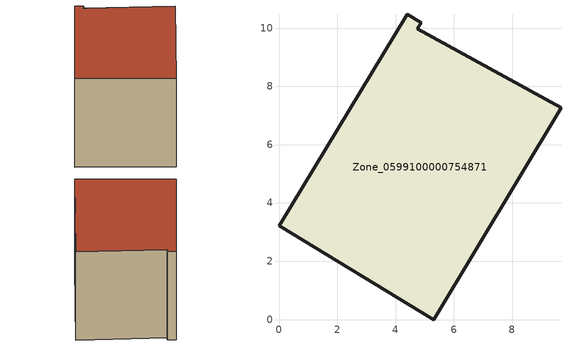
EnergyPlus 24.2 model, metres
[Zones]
Zone_0599100000754871
 floor ground (C_G): 9.68,7.28 5.31,0 0,3.21 4.4,10.47 4.88,10.18 4.74,9.98 z0
 wall outside (C_F): 0,3.21 5.31,0 9.68,7.28 4.74,9.98 4.88,10.18 4.4,10.47 0,3.21 z0:6.32
 roof outside (C_R): 5.31,0 9.68,7.28 4.74,9.98 4.88,10.18 4.4,10.47 0,3.21 z6.32
[BUILDING]
Pand.0599100000754871: North Axis=0; Terrain=City; Loads Convergence Tolerance Value=0.04; Temperature Convergence Tolerance Value=0.4; Solar Distribution=FullExterior; Maximum Number of Warmup Days=25; Minimum Number of Warmup Days=1
[Site:Location]
Rotterdam.The.Hague.AP_ZH_NLD Design_Conditions: Latitude=51.96; Longitude=4.45; Time Zone=1; Elevation=-4.5
[SITE:GROUNDTEMPERATURE:BUILDINGSURFACE]
18, 18, 18, 18, 18, 18, 18, 18, 18, 18, 18, 18
[MATERIAL] Thermal Absorptance=0.9; Solar Absorptance=0.7; Visible Absorptance=0.7
Name | Roughness | Thickness | Conductivity | Density | Specific Heat
G.TC.1946-1964 | MediumSmooth | 0.15 | 1 | 540 | 1210
F.TC.1946-1964 | Rough | 0.3 | 0.857143 | 1920 | 840
R.TC.1946-1964 | MediumRough | 0.2 | 0.235294 | 1500 | 1000
[CONSTRUCTION]
C_G: G.TC.1946-1964
C_F: F.TC.1946-1964
C_R: R.TC.1946-1964
[ZONE]
Zone_0599100000754871: Type=1; Multiplier=1; Ceiling Height=Autocalculate; Volume=Autocalculate; Floor Area=autocalculate; Part of Total Floor Area=Yes
[ZONEINFILTRATION:DESIGNFLOWRATE]
Infil_Zone_0599100000754871: Zone or ZoneList or Space or SpaceList=Zone_0599100000754871; Schedule=AlwaysOn; Design Flow Rate Calculation Method=Flow/Area; Flow Rate per Floor Area=0.003; Constant Term Coefficient=1; Temperature Term Coefficient=0; Velocity Term Coefficient=0; Velocity Squared Term Coefficient=0
[HVACTEMPLATE:ZONE:IDEALLOADSAIRSYSTEM]
Zone_0599100000754871: Maximum Heating Supply Air Temperature=50; Minimum Cooling Supply Air Temperature=13; Maximum Heating Supply Air Humidity Ratio=0.0156; Minimum Cooling Supply Air Humidity Ratio=0.0077; Heating Limit=NoLimit; Cooling Limit=NoLimit; Dehumidification Control Type=ConstantSensibleHeatRatio; Cooling Sensible Heat Ratio=0.7; Dehumidification Setpoint=60; Humidification Control Type=None; Humidification Setpoint=30; Outdoor Air Method=None; Outdoor Air Flow Rate per Person=0.00944; Outdoor Air Flow Rate per Zone Floor Area=0; Outdoor Air Flow Rate per Zone=0; Demand Controlled Ventilation Type=None; Outdoor Air Economizer Type=NoEconomizer; Heat Recovery Type=None; Sensible Heat Recovery Effectiveness=0.7; Latent Heat Recovery Effectiveness=0.65
[ZONECONTROL:THERMOSTAT]
ThermostatControl_Zone_0599100000754871: Zone or ZoneList=Zone_0599100000754871; Control Type Schedule=DualSetpointControlType; Control 1=Thermostat_Zone_0599100000754871; Temperature Difference Between Cutout And Setpoint=0
[THERMOSTATSETPOINT:DUALSETPOINT]
Thermostat_Zone_0599100000754871: Heating Setpoint Temperature Schedule=HeatingSetpoint_Zone_0599100000754871; Cooling Setpoint Temperature Schedule=CoolingSetpoint_Zone_0599100000754871
[SCHEDULE:COMPACT]
HeatingSetpoint_Zone_0599100000754871: Through: 12/31, For: AllDays, Until: 24:00, 21
CoolingSetpoint_Zone_0599100000754871: Through: 12/31, For: AllDays, Until: 24:00, 24
DualSetpointControlType: Through: 12/31, For: AllDays, Until: 24:00, 4
AlwaysOn: Through: 12/31, For: AllDays, Until: 24:00, 1
